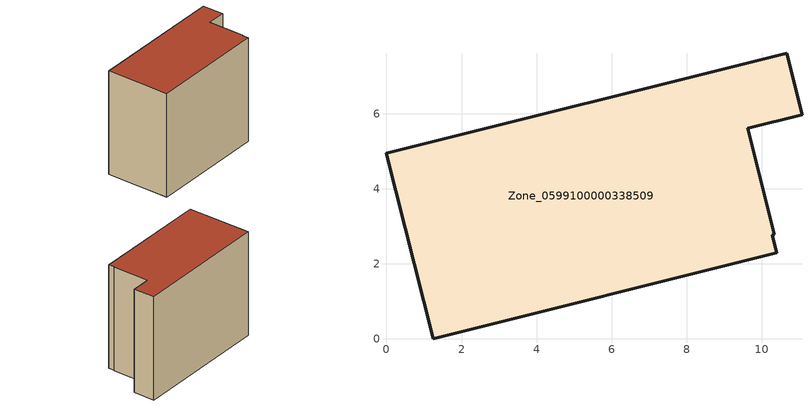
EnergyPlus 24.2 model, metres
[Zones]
Zone_0599100000338509
 floor ground (C_G): 10.28,2.76 10.4,2.3 1.24,0 0,4.95 10.66,7.62 11.07,5.98 9.62,5.62 10.33,2.79 z0
 wall outside (C_F): 10.66,7.62 0,4.95 1.24,0 10.4,2.3 10.28,2.76 10.33,2.79 9.62,5.62 11.07,5.98 10.66,7.62 z0:8.48
 roof outside (C_R): 10.4,2.3 10.28,2.76 10.33,2.79 9.62,5.62 11.07,5.98 10.66,7.62 0,4.95 1.24,0 z8.48
[BUILDING]
Pand.0599100000338509: North Axis=0; Terrain=City; Loads Convergence Tolerance Value=0.04; Temperature Convergence Tolerance Value=0.4; Solar Distribution=FullExterior; Maximum Number of Warmup Days=25; Minimum Number of Warmup Days=1
[Site:Location]
Rotterdam.The.Hague.AP_ZH_NLD Design_Conditions: Latitude=51.96; Longitude=4.45; Time Zone=1; Elevation=-4.5
[SITE:GROUNDTEMPERATURE:BUILDINGSURFACE]
18, 18, 18, 18, 18, 18, 18, 18, 18, 18, 18, 18
[MATERIAL] Thermal Absorptance=0.9; Solar Absorptance=0.7; Visible Absorptance=0.7
Name | Roughness | Thickness | Conductivity | Density | Specific Heat
G.TI.1992-2005 | MediumSmooth | 0.15 | 0.06 | 540 | 1210
F.TI.1992-2005 | Rough | 0.3 | 0.12 | 1920 | 840
R.TI.1992-2005 | MediumRough | 0.2 | 0.08 | 1500 | 1000
[CONSTRUCTION]
C_G: G.TI.1992-2005
C_F: F.TI.1992-2005
C_R: R.TI.1992-2005
[ZONE]
Zone_0599100000338509: Type=1; Multiplier=1; Ceiling Height=Autocalculate; Volume=Autocalculate; Floor Area=autocalculate; Part of Total Floor Area=Yes
[ZONEINFILTRATION:DESIGNFLOWRATE]
Infil_Zone_0599100000338509: Zone or ZoneList or Space or SpaceList=Zone_0599100000338509; Schedule=AlwaysOn; Design Flow Rate Calculation Method=Flow/Area; Flow Rate per Floor Area=0.0015; Constant Term Coefficient=1; Temperature Term Coefficient=0; Velocity Term Coefficient=0; Velocity Squared Term Coefficient=0
[HVACTEMPLATE:ZONE:IDEALLOADSAIRSYSTEM]
Zone_0599100000338509: Maximum Heating Supply Air Temperature=50; Minimum Cooling Supply Air Temperature=13; Maximum Heating Supply Air Humidity Ratio=0.0156; Minimum Cooling Supply Air Humidity Ratio=0.0077; Heating Limit=NoLimit; Cooling Limit=NoLimit; Dehumidification Control Type=ConstantSensibleHeatRatio; Cooling Sensible Heat Ratio=0.7; Dehumidification Setpoint=60; Humidification Control Type=None; Humidification Setpoint=30; Outdoor Air Method=None; Outdoor Air Flow Rate per Person=0.00944; Outdoor Air Flow Rate per Zone Floor Area=0; Outdoor Air Flow Rate per Zone=0; Demand Controlled Ventilation Type=None; Outdoor Air Economizer Type=NoEconomizer; Heat Recovery Type=None; Sensible Heat Recovery Effectiveness=0.7; Latent Heat Recovery Effectiveness=0.65
[ZONECONTROL:THERMOSTAT]
ThermostatControl_Zone_0599100000338509: Zone or ZoneList=Zone_0599100000338509; Control Type Schedule=DualSetpointControlType; Control 1=Thermostat_Zone_0599100000338509; Temperature Difference Between Cutout And Setpoint=0
[THERMOSTATSETPOINT:DUALSETPOINT]
Thermostat_Zone_0599100000338509: Heating Setpoint Temperature Schedule=HeatingSetpoint_Zone_0599100000338509; Cooling Setpoint Temperature Schedule=CoolingSetpoint_Zone_0599100000338509
[SCHEDULE:COMPACT]
HeatingSetpoint_Zone_0599100000338509: Through: 12/31, For: AllDays, Until: 24:00, 21
CoolingSetpoint_Zone_0599100000338509: Through: 12/31, For: AllDays, Until: 24:00, 24
DualSetpointControlType: Through: 12/31, For: AllDays, Until: 24:00, 4
AlwaysOn: Through: 12/31, For: AllDays, Until: 24:00, 1
